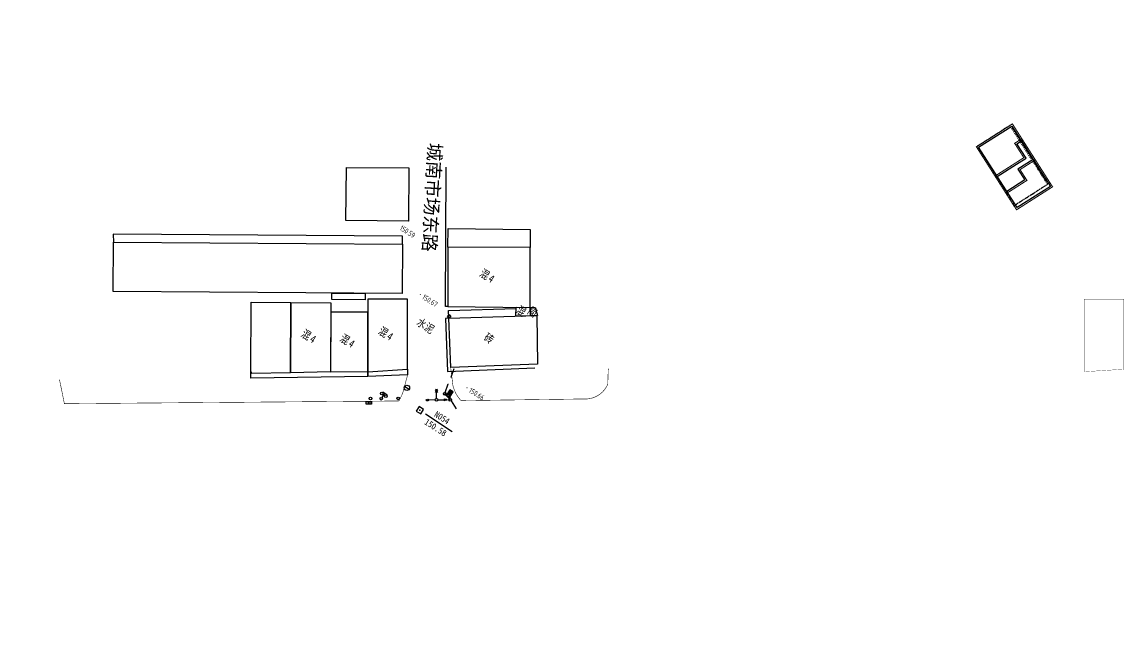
# Model space of a CAD drawing. Extents: x 522289 to 1051641, y 88514 to 354674.
# Drawn here: x 522289 to 728867, y 191431 to 308252 of the extents above; entities that cross this region are included whole.
import ezdxf
from ezdxf.enums import TextEntityAlignment as Align

# ---------------------------------------------------------------- set-up
doc = ezdxf.new("R2010")
doc.units = 0
doc.header["$LTSCALE"] = 1000
doc.header["$MEASUREMENT"] = 0
for name, pattern in [('DASH', [0.35, 0.25, -0.1]), ('GEN7A', [6875, 4750, -875, 375, -875]), ('X5', [3, 2, -1])]:
    doc.linetypes.add(name, pattern=pattern)
doc.layers.get('0').update_dxf_attribs({"linetype": 'CONTINUOUS'})
doc.layers.add('0-修改', color=6, linetype='CONTINUOUS', plot=False)
doc.layers.add('ASSIST', color=7, linetype='CONTINUOUS', plot=False)
for name, color, linetype in [('_0', 7, 'CONTINUOUS'), ('DLDW', 7, 'CONTINUOUS'), ('DLSS', 4, 'CONTINUOUS'), ('GCD', 1, 'CONTINUOUS'), ('GXYZ', 2, 'CONTINUOUS'), ('JMD', 7, 'CONTINUOUS'), ('KZD', 1, 'CONTINUOUS'), ('ZBTZ', 7, 'CONTINUOUS')]:
    doc.layers.add(name, color=color, linetype=linetype)
doc.styles.add('HZ', font='NSimSun.ttf', dxfattribs={"width": 0.8})
doc.styles.get("Standard").update_dxf_attribs({"font": 'GBENOR', "bigfont": 'GBCBIG'})
doc.styles.add('等线体', font='simhei_0.ttf')

# ---------------------------------------------------------------- blocks, each defined once
blk = doc.blocks.new('gc013a')
at = {"linetype": 'Continuous'}
blk.add_line((0.5, 0), (4, 0), dxfattribs=at)
at = {"linetype": 'Continuous', "flags": 128}
for points in [[(2.77, 0.35), (3.38, 0), (2.77, -0.35)], [(3.39, 0.35), (4, 0), (3.39, -0.35)]]:
    blk.add_lwpolyline(points, dxfattribs=at)
blk = doc.blocks.new('gc170')
at = {"linetype": 'Continuous'}
blk.add_circle((0, 0), 0.5, dxfattribs=at)
blk = doc.blocks.new('gc013c')
at = {"linetype": 'Continuous'}
blk.add_line((0.5, 0), (4, 0), dxfattribs=at)
at = {"linetype": 'Continuous', "const_width": 0.15, "flags": 128}
blk.add_lwpolyline([(3.775, 0, 1), (3.925, 0, 1)], format="xyb", close=True, dxfattribs=at)
blk = doc.blocks.new('gc041')
for p, q in [((-1, 0.5), (1, 0.5)), ((-1, -0.5), (-1, 0.5)), ((-0.33, 0.5), (-0.33, -0.5)), ((0.33, 0.5), (0.33, -0.5)), ((1, 0.5), (1, -0.5)), ((1, -0.5), (-1, -0.5))]:
    blk.add_line(p, q)
blk = doc.blocks.new('gc042')
blk.add_line((-1, 0), (1, 0))
blk.add_circle((0, 0), 1)
blk = doc.blocks.new('gc097')
for p, q in [((-0.9, 2.2), (-0.9, 2.5)), ((-0.9, 2.5), (0.9, 2.5)), ((0, 0.5), (0, 2.5)), ((0.9, 2.5), (0.9, 2.2))]:
    blk.add_line(p, q)
for centre in [(-0.9, 1.7), (0, 0), (0.9, 1.7)]:
    blk.add_circle(centre, 0.5)
blk = doc.blocks.new('A$C44EF30FA')
at = {"linetype": 'Continuous'}
blk.add_hatch(color=256, dxfattribs=at).paths.add_polyline_path([(-0.75, 2.5), (-0.75, 2.1), (0.35, 2.1), (0.35, 0), (0.75, 0), (0.75, 2.5)])
for points in [[(0, 0), (1.25, 0), (-1.25, 0)], [(0, 0), (0.75, 0), (0.75, 2.5), (-0.75, 2.5), (-0.75, 0)], [(-0.2, 2.1), (-0.2, 1.2), (-0.75, 0), (-0.2, 1.2), (0.35, 0)]]:
    blk.add_lwpolyline(points)
blk.add_lwpolyline([(-0.75, 2.5), (-0.75, 2.1), (0.35, 2.1), (0.35, 0), (0.75, 0), (0.75, 2.5)], close=True)
blk = doc.blocks.new('gc315')
at = {"linetype": 'Continuous'}
blk.add_blockref('A$C44EF30FA', (0, 0), dxfattribs=at)
blk = doc.blocks.new('gc261')
blk.add_lwpolyline([(-1, -1), (1, -1), (1, 1), (-1, 1)], close=True)
blk.add_point((0, 0))
blk = doc.blocks.new('GC200')
at = {"linetype": 'Continuous', "const_width": 0.2, "flags": 128}
blk.add_lwpolyline([(-0.1, 0, 1), (0.1, 0, 1)], format="xyb", close=True, dxfattribs=at)
blk = doc.blocks.new('SDFEE')
at = {"layer": 'ASSIST', "color": 8, "linetype": 'Continuous', "elevation": 150.44, "flags": 128}
blk.add_lwpolyline([(731647.19, 359341.74), (731648.67, 359341.34)], dxfattribs=at)
at = {"layer": 'DLSS', "color": 8, "linetype": 'Continuous', "const_width": 0.1, "elevation": 0.99, "flags": 128}
blk.add_lwpolyline([(731670.52, 359362.18), (731672, 359359.68, -0.319649), (731669.65, 359354.9), (731650.47, 359342.29, -0.133342), (731647.64, 359343.88), (731645.51, 359346.46)], format="xyb", dxfattribs=at)
at = {"layer": 'DLSS', "color": 8, "linetype": 'Continuous', "const_width": 0.1, "flags": 128}
blk.add_lwpolyline([(731639.43, 359340.96), (731640.43, 359337.79, -0.05404), (731640.67, 359335.96), (731588.09, 359301.81), (731584.84, 359305.17)], format="xyb", dxfattribs=at)
at = {"layer": 'GXYZ', "color": 8, "linetype": 'Continuous'}
blk.add_line((731647.43, 359341.68), (731648.43, 359341.41), dxfattribs=at)
at = {"layer": 'GXYZ', "color": 8, "linetype": 'Continuous', "elevation": 150.44, "flags": 128}
blk.add_lwpolyline([(731647.43, 359341.68), (731648.43, 359341.41)], dxfattribs=at)
at = {"layer": 'JMD', "color": 8, "linetype": 'X5', "flags": 128}
for points in [[(731638.87, 359355.85), (731638.53, 359355.64), (731624.55, 359377.68)], [(731625.41, 359361.14), (731624.63, 359362.39), (731578.71, 359333.53), (731579.53, 359332.29)], [(731640.22, 359354.07), (731639.7, 359353.71), (731645.37, 359345.51), (731658.83, 359354.93)], [(731632.83, 359337.49), (731633.3, 359336.74), (731614.97, 359324.65), (731614.37, 359325.59)]]:
    blk.add_lwpolyline(points, dxfattribs=at)
at = {"layer": 'JMD', "color": 8, "linetype": 'Continuous', "elevation": 0.99, "flags": 128}
for points in [[(731631.06, 359368.21), (731644.14, 359376.35), (731645.95, 359373.5), (731632.91, 359365.24)], [(731632.91, 359365.24), (731638.87, 359355.85), (731651.99, 359363.98), (731645.95, 359373.5)], [(731650.63, 359361.19), (731649.75, 359362.59), (731651.99, 359363.98), (731652.86, 359362.71)], [(731651.99, 359363.98), (731652.78, 359364.47), (731654, 359363.46), (731653.89, 359363.39), (731653.88, 359363.41), (731652.86, 359362.71)], [(731658.84, 359355.76), (731645.51, 359346.46), (731640.22, 359354.07), (731653.88, 359363.41)], [(731625.41, 359361.14), (731630.35, 359353.27), (731584.47, 359324.43), (731579.53, 359332.29)], [(731640.22, 359354.07), (731639.79, 359354.27), (731639.93, 359354.71), (731640.38, 359354.53)]]:
    blk.add_lwpolyline(points, close=True, dxfattribs=at)
at = {"layer": 'JMD', "color": 8, "linetype": 'Continuous', "flags": 128}
for points in [[(731608.83, 359367.6), (731618.77, 359373.82), (731624.06, 359365.38), (731614.13, 359359.14)], [(731626.85, 359346.87), (731620.98, 359343.12), (731626.94, 359333.65), (731632.83, 359337.49)], [(731620.03, 359344.63), (731626.94, 359333.65), (731620.7, 359329.49), (731613.69, 359340.64)], [(731607.4, 359336.69), (731613.69, 359340.64), (731620.7, 359329.49), (731614.62, 359325.47), (731614.49, 359325.67), (731614.37, 359325.59)]]:
    blk.add_lwpolyline(points, close=True, dxfattribs=at)
at = {"layer": 'JMD', "color": 8, "linetype": 'X5', "elevation": 0.99, "flags": 128}
blk.add_lwpolyline([(731640.22, 359354.07), (731639.37, 359355.29), (731649.88, 359362.39)], dxfattribs=at)
at = {"layer": 'JMD', "color": 1, "linetype": 'Continuous', "flags": 128}
blk.add_lwpolyline([(731632.84, 359337.47), (731638.86, 359341.86), (731631.79, 359352.95), (731625.52, 359348.95)], close=True, dxfattribs=at)
at = {"layer": 'JMD', "color": 8, "linetype": 'X5', "elevation": 0.99, "flags": 128}
blk.add_lwpolyline([(731619.21, 359346.27), (731624.5, 359349.59), (731625.14, 359348.58), (731619.85, 359345.25)], close=True, dxfattribs=at)
at = {"layer": 'JMD', "color": 1, "linetype": 'Continuous', "flags": 128}
blk.add_lwpolyline([(731638.86, 359341.86), (731639.43, 359340.96), (731633.3, 359336.74), (731632.83, 359337.49)], dxfattribs=at)
at = {"layer": 'KZD', "color": 8, "linetype": 'Continuous'}
blk.add_line((731646.17, 359336.6, 0.69), (731652.17, 359336.53, 0.69), dxfattribs=at)
at = {"layer": 'DLDW', "color": 8, "linetype": 'Continuous', "xscale": 0.5, "yscale": 0.5}
blk.add_blockref('gc097', (731637.67, 359334.55, 0.69), dxfattribs=at)
at = {"layer": 'GCD', "color": 8, "linetype": 'Continuous', "lineweight": -3}
ref = blk.add_blockref('GC200', (731624.06, 359365.39, 150.59), dxfattribs=dict(at, xscale=0.5, yscale=0.5, zscale=0.5))
ref.add_attrib('height', '150.59', dxfattribs={"linetype": 'Continuous', "height": 1, "width": 0.8}).set_placement((731623.41, 359363.61, 150.59), align=Align.MIDDLE_LEFT)
at = {"layer": 'GCD', "color": 8, "linetype": 'Continuous'}
ref = blk.add_blockref('GC200', (731633.32, 359354.96, 150.67), dxfattribs=dict(at, xscale=0.5, yscale=0.5, zscale=0.5))
ref.add_attrib('height', '150.67', dxfattribs={"linetype": 'Continuous', "height": 1, "width": 0.8}).set_placement((731633.92, 359354.96, 150.67), align=Align.MIDDLE_LEFT)
ref = blk.add_blockref('GC200', (731650.12, 359344.91, 150.66), dxfattribs=dict(at, xscale=0.5, yscale=0.5, zscale=0.5))
ref.add_attrib('height', '150.66', dxfattribs={"linetype": 'Continuous', "height": 1, "width": 0.8}).set_placement((731650.72, 359344.91, 150.66), align=Align.MIDDLE_LEFT)
at = {"layer": 'GXYZ', "color": 8, "linetype": 'Continuous', "lineweight": -3}
for name, p, xscale, yscale, zscale, rotation in [('gc013c', (731646.08, 359346.85, 0.69), 0.5000000001475772, 0.5000000001475772, 0.5000000001475772, 283.0479811553694), ('gc013c', (731647.2, 359341.74, 151.14), 0.5000000001475772, 0.5000000001475772, 0.5000000001475772, 103.0479811553693), ('gc013a', (731646.5, 359339.92, 0.69), 0.5000000001961855, 0.5000000001961855, 0.5000000001961855, 122.212590985459), ('gc013a', (731646.5, 359339.92, 0.69), 0.4999999998957926, 0.4999999998957926, 0.4999999998957926, 213.730982730182), ('gc013a', (731646.5, 359339.92, 0.69), 0.4999999999866288, 0.4999999999866288, 0.4999999999866288, 33.76958151733164)]:
    blk.add_blockref(name, p, dxfattribs=dict(at, xscale=xscale, yscale=yscale, zscale=zscale, rotation=rotation))
at = {"layer": 'GXYZ', "color": 8, "linetype": 'Continuous', "xscale": 0.5, "yscale": 0.5}
for name, p in [('gc170', (731647.19, 359341.74)), ('gc315', (731647.96, 359341.61, 0.69)), ('gc170', (731648.67, 359341.34))]:
    blk.add_blockref(name, p, dxfattribs=at)
at = {"layer": 'GXYZ', "color": 8, "linetype": 'Continuous', "lineweight": -3, "xscale": 0.5, "yscale": 0.5, "zscale": 0.5}
for p in [(731647.2, 359341.74, 151.14), (731646.5, 359339.92, 0.69)]:
    blk.add_blockref('gc170', p, dxfattribs=at)
at = {"layer": 'GXYZ', "color": 8, "linetype": 'Continuous'}
for name, p, xscale, yscale, zscale, rotation in [('gc170', (731648.68, 359341.34, 151.14), 0.5, 0.5, 0.5, 180), ('gc013c', (731648.68, 359341.34, 151.14), 0.5000000000240064, 0.5000000000240064, 0.5000000000240064, 335.6097843386045), ('gc170', (731646.51, 359339.92, 151.16), 0.5, 0.5, 0.5, 180), ('gc041', (731636.14, 359332.64, 151.17), 0.500000000086123, 0.500000000086123, 0.500000000086123, 34.06255216194457)]:
    blk.add_blockref(name, p, dxfattribs=dict(at, xscale=xscale, yscale=yscale, zscale=zscale, rotation=rotation))
at = {"layer": 'GXYZ', "color": 8, "linetype": 'Continuous', "xscale": 0.5, "yscale": 0.5, "zscale": 0.5}
blk.add_blockref('gc042', (731640.63, 359338.85, 151.15), dxfattribs=at)
at = {"layer": 'KZD', "color": 8, "linetype": 'Continuous', "xscale": 0.5, "yscale": 0.5}
blk.add_blockref('gc261', (731644.93, 359336.62, 151.28), dxfattribs=at)
at = {"layer": 'ZBTZ', "color": 8, "linetype": 'Continuous', "xscale": 0.5000000000775058, "yscale": 0.5000000000775058, "zscale": 0.5000000000775058, "rotation": 213.6455488050855}
for p in [(731640.29, 359336.3, 0.69), (731635.95, 359333.49, 0.7)]:
    blk.add_blockref('gc170', p, dxfattribs=at)
at = {"layer": 'DLSS', "color": 8, "linetype": 'Continuous', "style": '等线体'}
blk.add_text('城南市场东路', height=2.5, rotation=299.355, dxfattribs=at).set_placement((731625.46, 359371.54), align=Align.MIDDLE)
at = {"layer": 'DLSS', "color": 8, "linetype": 'Continuous', "style": 'HZ', "width": 0.8}
blk.add_text('水泥', height=1.5, dxfattribs=at).set_placement((731637.31, 359350.58), align=Align.MIDDLE)
at = {"layer": 'JMD', "color": 8, "linetype": 'Continuous', "style": 'HZ', "width": 0.8}
for s, p in [('混', (731642.32, 359364.65)), ('混', (731651.79, 359362.51)), ('砖', (731649.46, 359354.92)), ('混', (731632.11, 359345.3)), ('混', (731626.78, 359340.27)), ('混', (731620.2, 359337.1))]:
    blk.add_text(s, height=1.5, dxfattribs=at).set_placement(p, align=Align.MIDDLE_RIGHT)
for p in [(731642.57, 359364.65), (731632.36, 359345.3), (731627.03, 359340.27), (731620.45, 359337.1)]:
    blk.add_text('4', height=1.5, dxfattribs=at).set_placement(p, align=Align.MIDDLE_LEFT)
blk.add_text('简', height=1.5, dxfattribs=at).set_placement((731652.82, 359363.58), align=Align.MIDDLE)
at = {"layer": 'KZD', "color": 8, "linetype": 'Continuous', "style": 'HZ', "width": 0.8}
for s, p in [('N054', (731649.19, 359337.67, 0.69)), ('150.58', (731649.16, 359335.47, 0.69))]:
    blk.add_text(s, height=1.2, dxfattribs=at).set_placement(p, align=Align.MIDDLE)

msp = doc.modelspace()

# ---------------------------------------------------------------- linework, layer by layer
at = {"layer": '_0', "const_width": 200}
for points in [[(708736, 273045), (701206, 284848), (707950, 289151), (715480, 277348)], [(708580, 281842), (710097, 282810), (708376, 285508), (709725, 286369), (712253, 282407), (709387, 280578), (710677, 278554), (706800, 276080), (704702, 279368)]]:
    msp.add_lwpolyline(points, close=True, dxfattribs=at)
at = {"layer": '_0', "color": 8, "linetype": 'DASH'}
msp.add_lwpolyline([(714574, 277838), (707528, 288882), (701206, 284848), (708252, 273804)], close=True, dxfattribs=at)
at = {"layer": '_0'}
for points in [[(708838, 273443), (701620, 284756), (707858, 288736), (715077, 277423)], [(708741, 281589), (710511, 282719), (708790, 285417), (709633, 285954), (711839, 282498), (708972, 280669), (710263, 278646), (706891, 276494), (705116, 279276)]]:
    msp.add_lwpolyline(points, close=True, dxfattribs=at)
at = {"layer": 'JMD', "color": 1, "linetype": 'GEN7A', "ltscale": 0.0001, "const_width": 50, "flags": 128}
msp.add_lwpolyline([(721407, 242674), (728842, 243137), (728842, 256287), (721407, 256287)], close=True, dxfattribs=at)

# ---------------------------------------------------------------- block references
at = {"layer": '0-修改', "xscale": 1000, "yscale": 1000, "zscale": 1000, "rotation": 327.4604769714485}
msp.add_blockref('SDFEE', (-809475319, 90845369), dxfattribs=at)

doc.saveas('drawing.dxf')
